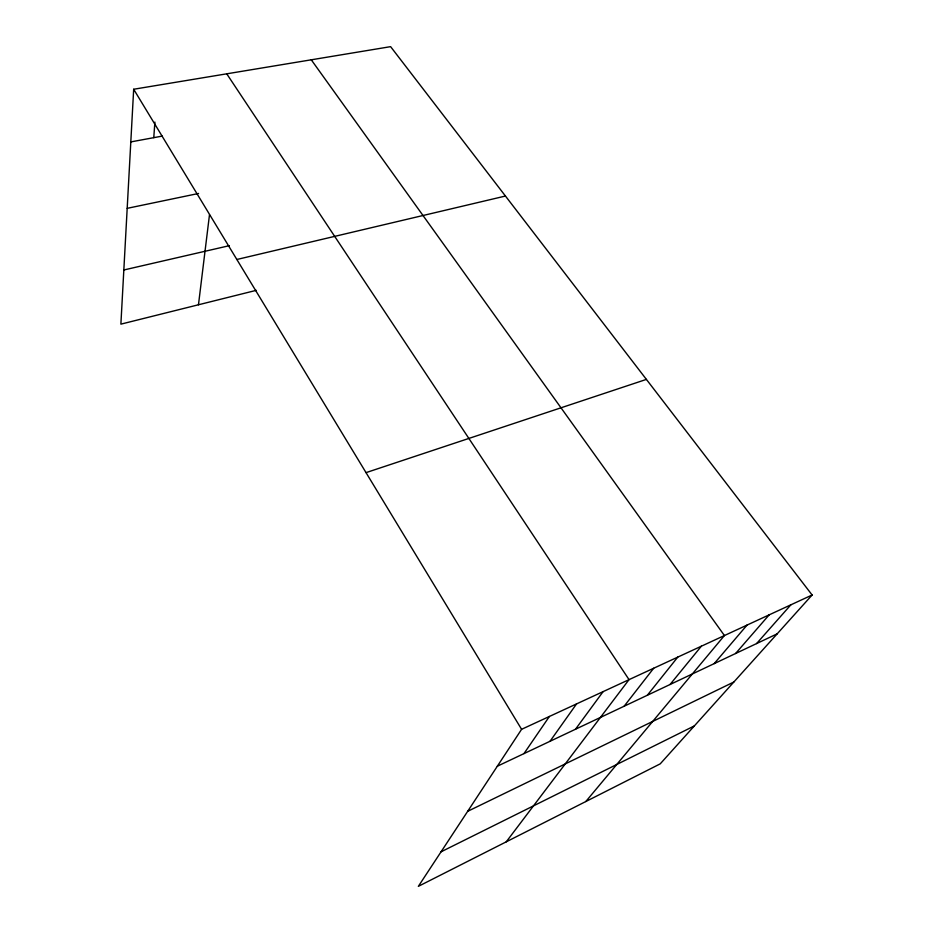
<?xml version="1.0" encoding="UTF-8"?>
<svg xmlns="http://www.w3.org/2000/svg" width="933" height="933" viewBox="0 0 933 933"><rect width="100%" height="100%" fill="white"/><g stroke="black" fill="none" stroke-linecap="round" stroke-linejoin="round"><path stroke-width="1.4" d="M812.118 594.997L521.594 729.314L418.346 886.35L660.226 763.847L812.118 594.997L390.612 46.65L133.676 89.253L120.882 324.148L256.295 290.338M153.77 137.664L154.89 122.095M198.472 304.776L209.493 214.707M523.961 753.619L549.397 716.462M550.004 741.303L576.559 703.902M575.486 729.244L603.103 691.633M506.246 841.834L629.04 679.632L226.742 73.824M624.107 706.246L653.671 668.25M647.315 695.272L677.766 657.112M670.046 684.507L701.348 646.207M585.796 801.54L724.428 635.536L311.272 59.805M714.177 663.631L747.041 625.087M735.589 653.508L769.177 614.847M756.581 643.572L790.869 604.817M441.052 851.817L694.362 725.909M467.666 811.325L733.839 682.011M497.324 766.215L777.177 633.834M366.028 472.634L646.394 379.404M236.842 259.491L505.441 196.035M123.832 269.987L229.355 245.671M127.191 208.339L198.566 193.469M130.807 141.909L162.237 136.101M133.676 89.253L521.594 729.314"/></g></svg>
